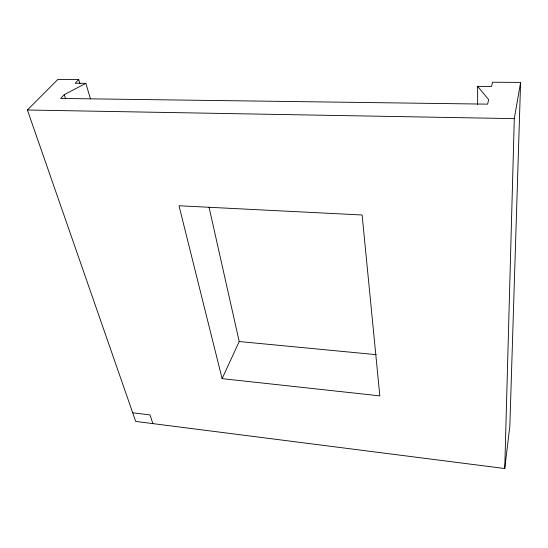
<?xml version="1.0" encoding="UTF-8"?>
<svg xmlns="http://www.w3.org/2000/svg" width="548" height="548" viewBox="0 0 548 548"><rect width="100%" height="100%" fill="white"/><g stroke="black" fill="none" stroke-linecap="round" stroke-linejoin="round"><path stroke-width="0.82" d="M79.96 83.693L78.727 79.597L57.835 79.474L27.4 110.004L135.712 421.426L504.749 468.526L514.298 118.628L520.6 82.399L492.515 82.234L491.597 86.468L477.63 86.365L477.651 104.305M520.6 82.399L509.839 426.152L504.749 468.526M222.111 378.641L179.004 205.76L362.118 214.994L379.826 395.868L222.111 378.641L239.216 341.527L209.041 207.206M90.475 98.907L85.858 83.337L64.267 94.64L60.623 98.448L487.638 104.141L488.638 99.606L477.63 86.365M78.727 79.597L75.172 83.255L85.858 83.337M27.4 110.004L514.298 118.628M239.216 341.527L376.223 354.659M132.712 412.781L150.008 414.939L152.885 423.618M64.267 94.64L65.555 98.715"/></g></svg>
